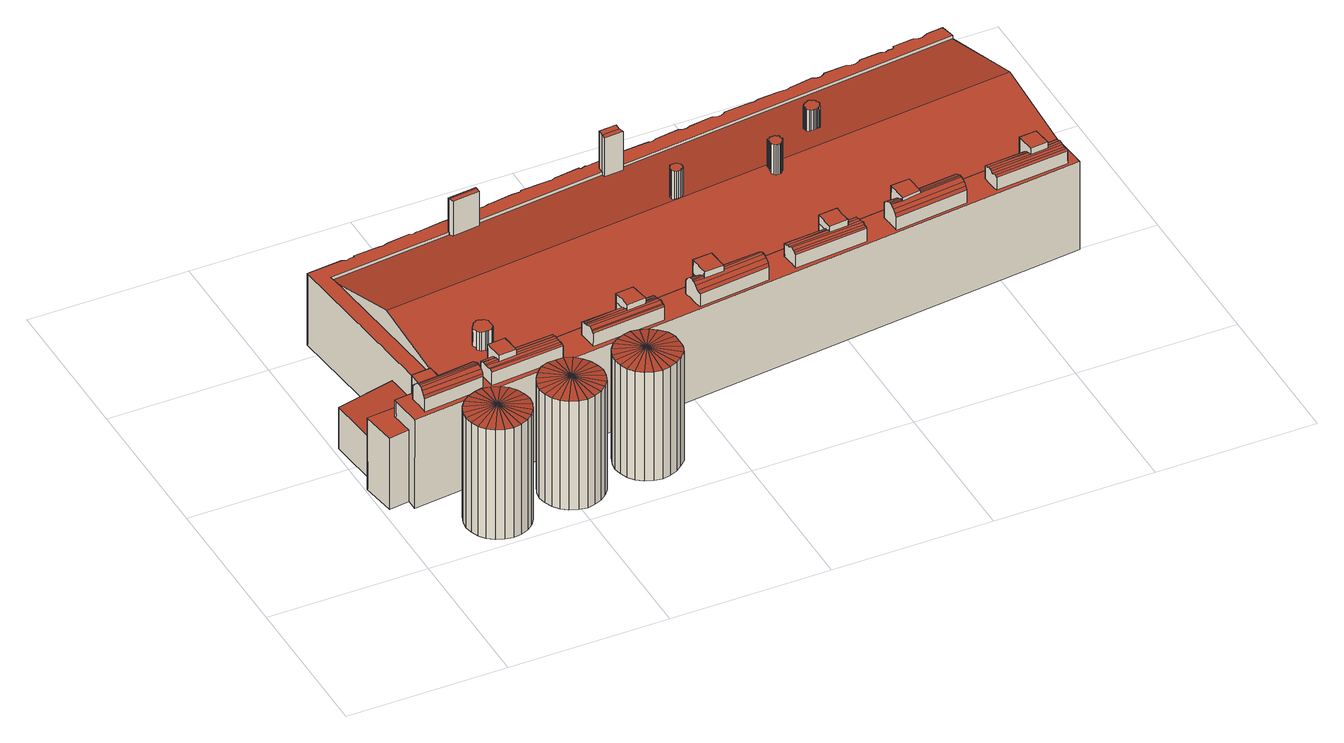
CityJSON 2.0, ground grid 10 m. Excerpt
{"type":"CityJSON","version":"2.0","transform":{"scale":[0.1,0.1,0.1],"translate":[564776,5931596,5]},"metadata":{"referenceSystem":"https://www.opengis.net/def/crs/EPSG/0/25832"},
"CityObjects":{
"building1":{"type":"Building","attributes":{"Grundfläche 2D":12.49,"Grundhöhe NN":5.51},"geometry":[{"type":"Solid","lod":"3","boundaries":[[[[0,1,2]],[[3,0,2]],[[1,4,2]],[[4,5,2]],[[5,6,2]],[[6,7,2]],[[7,8,2]],[[8,9,2]],[[9,10,2]],[[10,11,2]],[[11,12,2]],[[12,13,2]],[[13,14,2]],[[14,15,2]],[[15,16,2]],[[16,17,2]],[[17,18,2]],[[18,19,2]],[[19,20,2]],[[20,21,2]],[[21,22,2]],[[22,23,2]],[[23,24,2]],[[24,3,2]],[[25,1,0,26]],[[27,4,1,25]],[[28,5,4,27]],[[29,6,5,28]],[[30,7,6,29]],[[31,8,7,30]],[[32,9,8,31]],[[33,10,9,32]],[[34,11,10,33]],[[35,12,11,34]],[[36,13,12,35]],[[37,14,13,36]],[[38,15,14,37]],[[39,16,15,38]],[[40,17,16,39]],[[41,18,17,40]],[[42,19,18,41]],[[43,20,19,42]],[[26,0,3,44]],[[45,21,20,43]],[[46,22,21,45]],[[47,23,22,46]],[[48,24,23,47]],[[44,3,24,48]],[[38,37,36,35,34,33,32,31,30,29,28,27,25,26,44,48,47,46,45,43,42,41,40,39]]]],"semantics":{"surfaces":[{"type":"RoofSurface"},{"type":"WallSurface"},{"type":"GroundSurface"}],"values":[[0,0,0,0,0,0,0,0,0,0,0,0,0,0,0,0,0,0,0,0,0,0,0,0,1,1,1,1,1,1,1,1,1,1,1,1,1,1,1,1,1,1,1,1,1,1,1,1,2]]}}]},
"building2":{"type":"Building","attributes":{"Grundfläche 2D":12.49,"Grundhöhe NN":5.58},"geometry":[{"type":"Solid","lod":"3","boundaries":[[[[49,50,51]],[[51,50,52]],[[53,50,49]],[[54,50,53]],[[55,50,54]],[[56,50,55]],[[57,50,56]],[[58,50,57]],[[59,50,58]],[[60,50,59]],[[61,50,60]],[[62,50,61]],[[63,50,62]],[[64,50,63]],[[65,50,64]],[[66,50,65]],[[67,50,66]],[[68,50,67]],[[69,50,68]],[[70,50,69]],[[71,50,70]],[[72,50,71]],[[73,50,72]],[[52,50,73]],[[51,74,75,49]],[[49,75,76,53]],[[53,76,77,54]],[[54,77,78,55]],[[55,78,79,56]],[[56,79,80,57]],[[57,80,81,58]],[[58,81,82,59]],[[59,82,83,60]],[[60,83,84,61]],[[61,84,85,62]],[[62,85,86,63]],[[63,86,87,64]],[[64,87,88,65]],[[65,88,89,66]],[[66,89,90,67]],[[67,90,91,68]],[[68,91,92,69]],[[52,93,74,51]],[[69,92,94,70]],[[70,94,95,71]],[[71,95,96,72]],[[72,96,97,73]],[[73,97,93,52]],[[88,87,86,85,84,83,82,81,80,79,78,77,76,75,74,93,97,96,95,94,92,91,90,89]]]],"semantics":{"surfaces":[{"type":"RoofSurface"},{"type":"WallSurface"},{"type":"GroundSurface"}],"values":[[0,0,0,0,0,0,0,0,0,0,0,0,0,0,0,0,0,0,0,0,0,0,0,0,1,1,1,1,1,1,1,1,1,1,1,1,1,1,1,1,1,1,1,1,1,1,1,1,2]]}}]},
"building3":{"type":"Building","attributes":{"Grundfläche 2D":12.49,"Grundhöhe NN":5.56},"geometry":[{"type":"Solid","lod":"3","boundaries":[[[[98,99,100]],[[100,99,101]],[[102,99,98]],[[103,99,102]],[[104,99,103]],[[105,99,104]],[[106,99,105]],[[107,99,106]],[[108,99,107]],[[109,99,108]],[[110,99,109]],[[111,99,110]],[[112,99,111]],[[113,99,112]],[[114,99,113]],[[115,99,114]],[[116,99,115]],[[117,99,116]],[[118,99,117]],[[119,99,118]],[[120,99,119]],[[121,99,120]],[[122,99,121]],[[101,99,122]],[[123,98,100,124]],[[125,102,98,123]],[[126,103,102,125]],[[127,104,103,126]],[[128,105,104,127]],[[129,106,105,128]],[[130,107,106,129]],[[131,108,107,130]],[[132,109,108,131]],[[133,110,109,132]],[[134,111,110,133]],[[135,112,111,134]],[[136,113,112,135]],[[137,114,113,136]],[[115,114,137,138,139]],[[116,115,139,138,140]],[[141,117,116,140]],[[142,118,117,141]],[[124,100,101,143]],[[144,119,118,142]],[[145,120,119,144]],[[146,121,120,145]],[[147,122,121,146]],[[143,101,122,147]],[[141,140,138,137,136,135,134,133,132,131,130,129,128,127,126,125,123,124,143,147,146,145,144,142]]]],"semantics":{"surfaces":[{"type":"RoofSurface"},{"type":"WallSurface"},{"type":"GroundSurface"}],"values":[[0,0,0,0,0,0,0,0,0,0,0,0,0,0,0,0,0,0,0,0,0,0,0,0,1,1,1,1,1,1,1,1,1,1,1,1,1,1,1,1,1,1,1,1,1,1,1,1,2]]}}]},
"building4":{"type":"Building","attributes":{"Grundfläche 2D":674.85,"Grundhöhe NN":5.56},"children":["building4-1","building4-2","building4-3","building4-4","building4-5","building4-6","building4-7","building4-8","building4-9","building4-10","building4-11","building4-12","building4-13","building4-14","building4-15","building4-16","building4-17","building4-18","building4-19","building4-20","building4-21","building4-22"],"geometry":[{"type":"Solid","lod":"3","boundaries":[[[[148,149,150,151]],[[152,153,154,155,156]],[[153,152,157,158,159,160,161,162,163]],[[154,163,164,165,166,167,168,169,170,171,172,173,174,175,176,177,178,179,180,181,182,183,184,185,186,187,188,189,190,191,192,193,194,195,196,197,198,199,200,201,202,203,204,205,206,207,208,209,210,211,212,213,214,215,216,217,218,219,220,221,222,223,224,225,226,227,228,229,230,231,232,233,234,235,236,237,238,239,240,241,242,243,244,245,246,247,248,249,250,251,252,253,254,255,256,257,258,259,260,261,262,263,264,265,266,267,268,269,270,271,272,273,274]],[[275,276,277,278]],[[279,150,149,280]],[[271,270,151,150,279,281]],[[148,151,270,269]],[[268,282,280,149,148,269]],[[283,275,278,284]],[[285,276,275,283]],[[163,154,153]],[[286,157,152,156,287]],[[288,172,171,289]],[[290,173,172,288]],[[291,174,173,290]],[[292,175,174,291]],[[293,176,175,292]],[[294,295,178,177,176,293]],[[296,179,178,295]],[[297,180,179,296]],[[298,181,180,297]],[[299,182,181,298]],[[300,183,182,299]],[[301,184,183,300]],[[302,185,184,301]],[[303,186,185,302]],[[304,187,186,303]],[[305,188,187,304]],[[306,189,188,305]],[[307,190,189,306]],[[308,191,190,307]],[[309,192,191,308]],[[310,193,192,309]],[[311,194,193,310]],[[312,195,194,311]],[[313,196,195,312]],[[314,197,196,313]],[[315,198,197,314]],[[316,199,198,315]],[[317,200,199,316]],[[318,201,200,317]],[[319,202,201,318]],[[320,203,202,319]],[[321,204,203,320]],[[322,205,204,321]],[[323,206,205,322]],[[324,207,206,323]],[[325,208,207,324]],[[326,209,208,325]],[[327,210,209,326]],[[328,211,210,327]],[[329,212,211,328]],[[330,213,212,329]],[[331,214,213,330]],[[332,215,214,331]],[[333,216,215,332]],[[334,217,216,333]],[[335,218,217,334]],[[336,219,218,335]],[[337,220,219,336]],[[338,221,220,337]],[[339,222,221,338]],[[340,223,222,339]],[[341,224,223,340]],[[342,225,224,341]],[[343,226,225,342]],[[344,227,226,343]],[[345,228,227,344]],[[346,229,228,345]],[[347,230,229,346]],[[348,231,230,347]],[[349,350,233,232,231,348]],[[351,234,233,350]],[[352,353,236,235,234,351]],[[354,355,238,237,236,353]],[[356,239,238,355]],[[357,240,239,356]],[[358,241,240,357]],[[359,242,241,358]],[[360,243,242,359]],[[361,244,243,360]],[[362,245,244,361]],[[363,246,245,362]],[[364,247,246,363]],[[365,248,247,364]],[[366,249,248,365]],[[367,250,249,366]],[[368,251,250,367]],[[369,252,251,368]],[[370,253,252,369]],[[371,254,253,370]],[[372,255,254,371]],[[373,256,255,372]],[[374,257,256,373]],[[375,376,259,258,257,374]],[[377,260,259,376]],[[378,261,260,377]],[[379,262,261,378]],[[380,263,262,379]],[[381,264,263,380]],[[278,277,265,264,381,284]],[[285,382,266,265,277,276]],[[383,267,266,382]],[[282,268,267,383]],[[384,272,271,281]],[[273,272,384,287,156]],[[274,273,156,155]],[[274,155,154]],[[163,162,164]],[[161,160,159,158,157,169,168,167,166,165,164,162]],[[170,169,157,286,385]],[[289,171,170,385]],[[284,381,380,379,378,377,376,375,374,373,372,371,370,369,368,367,366,365,364,363,362,361,360,359,358,357,356,355,354,353,352,351,350,349,348,347,346,345,344,343,342,341,340,339,338,337,336,335,334,333,332,331,330,329,328,327,326,325,324,323,322,321,320,319,318,317,316,315,314,313,312,311,310,309,308,307,306,305,304,303,302,301,300,299,298,297,296,295,294,293,292,291,290,288,289,385,286,287,384,281,279,280,282,383,382,285,283]]]],"semantics":{"surfaces":[{"type":"RoofSurface"},{"type":"WallSurface"},{"type":"GroundSurface"}],"values":[[0,0,0,0,0,1,1,1,1,1,1,1,1,1,1,1,1,1,1,1,1,1,1,1,1,1,1,1,1,1,1,1,1,1,1,1,1,1,1,1,1,1,1,1,1,1,1,1,1,1,1,1,1,1,1,1,1,1,1,1,1,1,1,1,1,1,1,1,1,1,1,1,1,1,1,1,1,1,1,1,1,1,1,1,1,1,1,1,1,1,1,1,1,1,1,1,1,1,1,1,1,1,1,1,1,1,1,1,1,1,1,1,1,2]]}}]},
"building4-1":{"type":"BuildingInstallation","attributes":{"relationToConstruction":"outside"},"parents":["building4"],"geometry":[{"type":"MultiSurface","lod":"3","boundaries":[[[386,387,388,389]],[[390,388,387,391]],[[390,392,393,394,395,396,397,389,388]],[[386,389,397,398]],[[399,400,401,402,403,391,387,386,398]]],"semantics":{"surfaces":[{"type":"RoofSurface"},{"type":"WallSurface"}],"values":[0,1,1,1,1]}}]},
"building4-2":{"type":"BuildingInstallation","attributes":{"relationToConstruction":"outside"},"parents":["building4"],"geometry":[{"type":"MultiSurface","lod":"3","boundaries":[[[404,405,406,407]],[[408,405,404,409]],[[410,411,412,413,414,415,416,406,405]],[[417,405,408]],[[410,405,417]],[[407,406,416,418]],[[419,420,421,422,423,424,404,407,418]],[[409,404,424,425]]],"semantics":{"surfaces":[{"type":"RoofSurface"},{"type":"WallSurface"}],"values":[0,1,1,1,1,1,1,1]}}]},
"building4-3":{"type":"BuildingInstallation","attributes":{"relationToConstruction":"outside"},"parents":["building4"],"geometry":[{"type":"MultiSurface","lod":"3","boundaries":[[[426,427,428,429]],[[430,431,432,426,429,433]],[[434,435,436,437,428,427]],[[429,428,437,433]]],"semantics":{"surfaces":[{"type":"RoofSurface"},{"type":"WallSurface"}],"values":[0,1,1,1]}}]},
"building4-4":{"type":"BuildingInstallation","attributes":{"relationToConstruction":"outside"},"parents":["building4"],"geometry":[{"type":"MultiSurface","lod":"3","boundaries":[[[438,439,440,441]],[[442,443,444,445,446]],[[447,448,449,440,439]],[[450,442,446,451]],[[452,453,448,447]],[[454,455,450,456]],[[450,451,456]],[[457,458,459,460]],[[459,461,462,460]],[[461,463,464,462]],[[465,466,467,468,458,457]],[[455,454,466,465]],[[453,452,468,467]],[[441,469,470,438]],[[439,438,470,471,472,473,474,475,476,463,461,459,458,468,452,447]],[[463,476,477,464]],[[464,477,478,479,480,481,482,483,443,442,450,455,465,457,460,462]],[[443,483,484,444]],[[444,484,485,486]],[[487,486,485,488]],[[441,487,488,469]]],"semantics":{"surfaces":[{"type":"RoofSurface"},{"type":"WallSurface"}],"values":[0,0,0,0,0,0,0,0,0,0,0,0,0,1,1,1,1,1,1,1,1]}}]},
"building4-5":{"type":"BuildingInstallation","attributes":{"relationToConstruction":"outside"},"parents":["building4"],"geometry":[{"type":"MultiSurface","lod":"3","boundaries":[[[489,490,491,492]],[[493,494,495,496]],[[497,498,490,489]],[[499,500,494,493,501]],[[502,503,498,497]],[[504,505,503,502]],[[506,507,500,499,508]],[[506,509,505,504,510,511,507]],[[511,510,512,513]],[[514,492,491,515]],[[495,516,517,496]],[[512,518,519,513]],[[517,520,521,522]],[[523,522,521,524]],[[515,523,524,525]],[[515,525,526,514]],[[514,526,527,528,529,530,531,532,533,534,518,512,510,504,502,497,489,492]],[[518,534,535,519]],[[519,535,536,537,538,539,516,495,494,500,507,511,513]],[[516,539,520,517]]],"semantics":{"surfaces":[{"type":"RoofSurface"},{"type":"WallSurface"}],"values":[0,0,0,0,0,0,0,0,0,0,0,0,1,1,1,1,1,1,1,1]}}]},
"building4-6":{"type":"BuildingInstallation","attributes":{"relationToConstruction":"outside"},"parents":["building4"],"geometry":[{"type":"MultiSurface","lod":"3","boundaries":[[[540,541,542,543]],[[544,545,546,547,548,549,550,551,552,542,541,553]],[[554,543,542,552]],[[554,555,556,557,558,559,560,561,562,540,543]],[[541,540,562,553]]],"semantics":{"surfaces":[{"type":"RoofSurface"},{"type":"WallSurface"}],"values":[0,1,1,1,1]}}]},
"building4-7":{"type":"BuildingInstallation","attributes":{"relationToConstruction":"outside"},"parents":["building4"],"geometry":[{"type":"MultiSurface","lod":"3","boundaries":[[[563,564,565,566,567]],[[466,565,564,467]],[[466,454,456,451,566,565]],[[446,566,451]],[[445,444,486,566,446]],[[566,486,487,567]],[[567,487,441,440,449,448,453,467,564,563]]],"semantics":{"surfaces":[{"type":"RoofSurface"},{"type":"WallSurface"}],"values":[0,1,1,1,1,1,1]}}]},
"building4-8":{"type":"BuildingInstallation","attributes":{"relationToConstruction":"outside"},"parents":["building4"],"geometry":[{"type":"MultiSurface","lod":"3","boundaries":[[[568,569,570,571]],[[509,569,568,505]],[[499,501,493,496,517,522,570,569]],[[506,508,499,569,509]],[[570,522,523,571]],[[515,491,490,498,568,571,523]],[[505,568,498,503]]],"semantics":{"surfaces":[{"type":"RoofSurface"},{"type":"WallSurface"}],"values":[0,1,1,1,1,1,1]}}]},
"building4-9":{"type":"BuildingInstallation","attributes":{"relationToConstruction":"outside"},"parents":["building4"],"geometry":[{"type":"MultiSurface","lod":"3","boundaries":[[[572,427,426,573,574,575]],[[575,574,576,577]],[[577,576,578,579]],[[580,581,582]],[[583,581,580]],[[578,581,583,580,582,579]],[[431,584,585,432]],[[573,426,432,585]],[[434,586,587,435]],[[427,572,586,434]],[[582,581,588,589]],[[589,588,590,591]],[[431,430,592,584]],[[584,592,593,594,595,596,597,598,599,600,590,588,581,578,576,574,573,585]],[[601,591,590,600]],[[589,591,601,602,603,604,587,586,572,575,577,579,582]],[[587,604,436,435]]],"semantics":{"surfaces":[{"type":"RoofSurface"},{"type":"WallSurface"}],"values":[0,0,0,0,0,0,0,0,0,0,0,0,1,1,1,1,1]}}]},
"building4-10":{"type":"BuildingInstallation","attributes":{"relationToConstruction":"outside"},"parents":["building4"],"geometry":[{"type":"MultiSurface","lod":"3","boundaries":[[[420,605,606,421]],[[607,422,421,606]],[[608,609,414,413]],[[411,610,608,413,412]],[[611,423,422,607]],[[410,612,610,411]],[[613,424,423,611]],[[614,425,424,613]],[[615,616,417,408]],[[616,612,410,417]],[[615,408,409,614,617,618]],[[614,409,425]],[[617,619,620,618]],[[620,619,621,622]],[[623,605,420,419]],[[605,623,624,625,626,627,628,629,630,621,619,617,614,613,611,607,606]],[[621,630,631,622]],[[622,631,632,633,634,635,636,637,638,609,608,610,612,616,615,618,620]],[[609,638,415,414]]],"semantics":{"surfaces":[{"type":"RoofSurface"},{"type":"WallSurface"}],"values":[0,0,0,0,0,0,0,0,0,0,0,0,0,0,1,1,1,1,1]}}]},
"building4-11":{"type":"BuildingInstallation","attributes":{"relationToConstruction":"outside"},"parents":["building4"],"geometry":[{"type":"MultiSurface","lod":"3","boundaries":[[[639,640,641,642]],[[643,644,645,646]],[[647,648,639,642]],[[649,650,648,647]],[[651,652,653,654]],[[653,644,643,654]],[[655,656,657,658]],[[657,659,660,658]],[[659,661,662,660]],[[663,664,665,666,656,655]],[[652,651,664,663]],[[650,649,666,665]],[[640,667,668,641]],[[641,668,669,670,671,672,673,674,661,659,657,656,666,649,647,642]],[[661,674,675,662]],[[662,675,676,677,678,679,680,681,645,644,653,652,663,655,658,660]],[[645,681,682,646]],[[683,646,682,684]],[[685,683,684,686]],[[640,685,686,667]]],"semantics":{"surfaces":[{"type":"RoofSurface"},{"type":"WallSurface"}],"values":[0,0,0,0,0,0,0,0,0,0,0,0,1,1,1,1,1,1,1,1]}}]},
"building4-12":{"type":"BuildingInstallation","attributes":{"relationToConstruction":"outside"},"parents":["building4"],"geometry":[{"type":"MultiSurface","lod":"3","boundaries":[[[687,688,401,400]],[[689,690,395,394]],[[691,402,401,688]],[[393,692,689,394]],[[693,403,402,691]],[[392,694,692,393]],[[695,696,697,698]],[[697,699,700,698]],[[699,701,702,700]],[[703,390,391,704,696,695]],[[694,392,390,703]],[[403,693,704,391]],[[400,399,705,687]],[[687,705,706,707,708,709,710,711,701,699,697,696,704,693,691,688]],[[712,702,701,711]],[[702,712,713,714,715,716,717,718,690,689,692,694,703,695,698,700]],[[690,718,396,395]]],"semantics":{"surfaces":[{"type":"RoofSurface"},{"type":"WallSurface"}],"values":[0,0,0,0,0,0,0,0,0,0,0,0,1,1,1,1,1]}}]},
"building4-13":{"type":"BuildingInstallation","attributes":{"relationToConstruction":"outside"},"parents":["building4"],"geometry":[{"type":"MultiSurface","lod":"3","boundaries":[[[719,720,546,545]],[[559,721,722,723,724,560]],[[725,548,547,720]],[[557,726,721,559,558]],[[720,547,546]],[[727,550,549,548,725]],[[728,726,557,556]],[[729,551,550,727]],[[555,730,728,556]],[[551,729,731,552]],[[732,730,555,554]],[[733,734,735,736]],[[552,731,734,733,732,554]],[[735,737,738,736]],[[545,544,739,719]],[[719,739,740,741,742,743,744,745,737,735,734,731,729,727,725,720]],[[737,745,746,738]],[[732,733,736,738,746,747,748,749,750,751,752,753,722,721,726,728,730]],[[724,723,722,753,561,560]]],"semantics":{"surfaces":[{"type":"RoofSurface"},{"type":"WallSurface"}],"values":[0,0,0,0,0,0,0,0,0,0,0,0,0,0,1,1,1,1,1]}}]},
"building4-14":{"type":"BuildingInstallation","attributes":{"relationToConstruction":"outside"},"parents":["building4"],"geometry":[{"type":"MultiSurface","lod":"3","boundaries":[[[754,755,756,757,758]],[[664,755,754,665]],[[651,654,643,646,683,757,756,755,664]],[[757,683,685,758]],[[640,639,648,650,665,754,758,685]]],"semantics":{"surfaces":[{"type":"RoofSurface"},{"type":"WallSurface"}],"values":[0,1,1,1,1]}}]},
"building4-15":{"type":"BuildingInstallation","attributes":{"relationToConstruction":"outside"},"parents":["building4"],"geometry":[{"type":"MultiSurface","lod":"3","boundaries":[[[759,760,761,762,763,764,765,766,767,768,769,770,771,772,773,774,775,776,777,778,779,780,781,782,783]],[[784,768,767,785]],[[786,769,768,784]],[[787,770,769,786]],[[788,771,770,787]],[[789,772,771,788]],[[790,773,772,789]],[[791,774,773,790]],[[792,775,774,791]],[[793,776,775,792]],[[794,777,776,793]],[[795,778,777,794]],[[796,779,778,795]],[[797,780,779,796]],[[798,781,780,797]],[[799,782,781,798]],[[800,783,782,799]],[[801,759,783,800]],[[802,760,759,801]],[[803,761,760,802]],[[804,762,761,803]],[[805,763,762,804]],[[806,764,763,805]],[[807,765,764,806]],[[808,766,765,807]],[[785,767,766,808]]],"semantics":{"surfaces":[{"type":"RoofSurface"},{"type":"WallSurface"}],"values":[0,1,1,1,1,1,1,1,1,1,1,1,1,1,1,1,1,1,1,1,1,1,1,1,1,1]}}]},
"building4-16":{"type":"BuildingInstallation","attributes":{"relationToConstruction":"outside"},"parents":["building4"],"geometry":[{"type":"MultiSurface","lod":"3","boundaries":[[[809,810,811,812,813,814,815,816,817,818,819,820,821,822,823,824,825,826,827,828,829,830,831,832,833]],[[834,818,817,835]],[[836,816,815,837]],[[835,817,816,836]],[[838,819,818,834]],[[839,820,819,838]],[[840,821,820,839]],[[841,822,821,840]],[[842,823,822,841]],[[843,824,823,842]],[[844,825,824,843]],[[845,826,825,844]],[[846,827,826,845]],[[847,828,827,846]],[[848,829,828,847]],[[849,830,829,848]],[[850,831,830,849]],[[851,832,831,850]],[[852,833,832,851]],[[853,809,833,852]],[[854,810,809,853]],[[855,811,810,854]],[[856,812,811,855]],[[857,813,812,856]],[[858,814,813,857]],[[837,815,814,858]]],"semantics":{"surfaces":[{"type":"RoofSurface"},{"type":"WallSurface"}],"values":[0,1,1,1,1,1,1,1,1,1,1,1,1,1,1,1,1,1,1,1,1,1,1,1,1,1]}}]},
"building4-17":{"type":"BuildingInstallation","attributes":{"relationToConstruction":"outside"},"parents":["building4"],"geometry":[{"type":"MultiSurface","lod":"3","boundaries":[[[859,860,861,862,863]],[[159,864,862,861,167]],[[865,859,863,862,864,866]],[[865,158,168,860,859]],[[168,158,159,167]]],"semantics":{"surfaces":[{"type":"RoofSurface"},{"type":"WallSurface"}],"values":[0,1,1,1,1]}}]},
"building4-18":{"type":"BuildingInstallation","attributes":{"relationToConstruction":"outside"},"parents":["building4"],"geometry":[{"type":"MultiSurface","lod":"3","boundaries":[[[867,868,869,870,871,872,873,874,875,876,877,878,879,880,881,882,883,884,885,886,887,888]],[[889,874,873,890]],[[891,872,871,892]],[[890,873,872,891]],[[893,875,874,889]],[[894,876,875,893]],[[895,877,876,894]],[[896,878,877,895]],[[897,879,878,896]],[[898,880,879,897]],[[899,881,880,898]],[[900,882,881,899]],[[901,883,882,900]],[[902,884,883,901]],[[903,885,884,902]],[[904,886,885,903]],[[905,887,886,904]],[[906,888,887,905]],[[907,867,888,906]],[[908,868,867,907]],[[909,869,868,908]],[[910,870,869,909]],[[892,871,870,910]]],"semantics":{"surfaces":[{"type":"RoofSurface"},{"type":"WallSurface"}],"values":[0,1,1,1,1,1,1,1,1,1,1,1,1,1,1,1,1,1,1,1,1,1,1]}}]},
"building4-19":{"type":"BuildingInstallation","attributes":{"relationToConstruction":"outside"},"parents":["building4"],"geometry":[{"type":"MultiSurface","lod":"3","boundaries":[[[911,912,913,914]],[[161,915,911,914,165]],[[916,912,911,915]],[[916,160,166,913,912]],[[166,160,161,165]]],"semantics":{"surfaces":[{"type":"RoofSurface"},{"type":"WallSurface"}],"values":[0,1,1,1,1]}}]},
"building4-20":{"type":"BuildingInstallation","attributes":{"relationToConstruction":"outside"},"parents":["building4"],"geometry":[{"type":"MultiSurface","lod":"3","boundaries":[[[917,918,919,920,921,922,923,924,925,926,927,928,929,930,931,932,933,934,935,936,937,938,939,940]],[[941,924,923,942]],[[943,922,921,944]],[[942,923,922,943]],[[945,925,924,941]],[[946,926,925,945]],[[947,927,926,946]],[[948,928,927,947]],[[949,929,928,948]],[[950,930,929,949]],[[951,931,930,950]],[[952,932,931,951]],[[953,933,932,952]],[[954,934,933,953]],[[955,935,934,954]],[[956,936,935,955]],[[957,937,936,956]],[[958,938,937,957]],[[959,939,938,958]],[[960,940,939,959]],[[961,917,940,960]],[[962,918,917,961]],[[963,919,918,962]],[[964,920,919,963]],[[944,921,920,964]]],"semantics":{"surfaces":[{"type":"RoofSurface"},{"type":"WallSurface"}],"values":[0,1,1,1,1,1,1,1,1,1,1,1,1,1,1,1,1,1,1,1,1,1,1,1,1]}}]},
"building4-21":{"type":"BuildingInstallation","attributes":{"relationToConstruction":"outside"},"parents":["building4"],"geometry":[{"type":"MultiSurface","lod":"3","boundaries":[[[860,965,966,861]],[[860,168,967,965]],[[968,966,965,967]],[[966,968,167,861]]],"semantics":{"surfaces":[{"type":"RoofSurface"},{"type":"WallSurface"}],"values":[0,1,1,1]}}]},
"building4-22":{"type":"BuildingInstallation","attributes":{"relationToConstruction":"outside"},"parents":["building4"],"geometry":[{"type":"MultiSurface","lod":"3","boundaries":[[[913,969,970,914]],[[913,166,971,969]],[[972,970,969,971]],[[970,972,165,914]]],"semantics":{"surfaces":[{"type":"RoofSurface"},{"type":"WallSurface"}],"values":[0,1,1,1]}}]}
},
"vertices":[
[41,10,82],[45,7,82],[55,24,85],[38,14,82],[50,5,82],[55,4,82],[60,5,82],[65,7,82],[69,10,82],[72,14,82],[74,19,82],[75,24,82],[74,29,82],[72,34,82],[69,38,82],[65,41,82],[60,43,82],[55,44,82],[50,43,82],[45,41,82],[41,38,82],[38,34,82],[36,29,82],[35,24,82],[36,19,82],[45,7,5],[41,10,5],[50,5,5],[55,4,5],[60,5,5],[65,7,5],[69,10,5],[72,14,5],[74,19,5],[75,24,5],[74,29,5],[72,34,5],[69,38,5],[65,41,5],[60,43,5],[55,44,5],[50,43,5],[45,41,5],[41,38,5],[38,14,5],[38,34,5],[36,29,5],[35,24,5],[36,19,5],
[93,12,82],[103,29,85],[89,15,82],[86,19,82],[98,10,82],[103,9,82],[108,10,82],[113,12,82],[117,15,82],[120,19,82],[122,24,82],[123,29,82],[122,34,82],[120,39,82],[117,43,82],[113,47,82],[108,49,82],[103,49,82],[98,49,82],[93,47,82],[89,43,82],[86,39,82],[84,34,82],[83,29,82],[84,24,82],[89,15,6],[93,12,6],[98,10,6],[103,9,6],[108,10,6],[113,12,6],[117,15,6],[120,19,6],[122,24,6],[123,29,6],[122,34,6],[120,39,6],[117,43,6],[113,47,6],[108,49,6],[103,49,6],[98,49,6],[93,47,6],[89,43,6],[86,19,6],[86,39,6],[84,34,6],[83,29,6],[84,24,6],
[142,17,82],[152,34,85],[138,20,82],[135,24,82],[147,15,82],[152,14,82],[157,15,82],[162,17,82],[166,20,82],[170,24,82],[172,29,82],[172,34,82],[172,39,82],[170,44,82],[166,48,82],[162,51,82],[157,53,82],[152,54,82],[147,53,82],[142,51,82],[138,48,82],[135,44,82],[133,39,82],[132,34,82],[133,29,82],[142,17,6],[138,20,6],[147,15,6],[152,14,6],[157,15,6],[162,17,6],[166,20,6],[170,24,6],[172,29,6],[172,34,6],[172,39,6],[170,44,6],[166,48,6],[162,51,6],[157,53,6],[152,54,6],[152,54,76],[147,53,6],[142,51,6],[138,48,6],[135,24,6],[135,44,6],[133,39,6],[132,34,6],[133,29,6],
[15,72,68],[17,51,68],[451,98,68],[449,119,68],[450,184,71],[45,143,71],[51,89,56],[52,82,54],[456,125,54],[445,245,54],[227,221,54],[216,220,54],[134,211,54],[116,209,54],[39,201,54],[40,194,56],[39,201,56],[116,209,56],[134,211,56],[216,220,56],[227,221,56],[445,245,56],[443,254,56],[433,253,56],[431,252,56],[429,251,56],[426,251,56],[424,252,56],[423,252,56],[412,251,56],[411,251,56],[410,249,56],[407,249,56],[405,248,56],[402,249,56],[401,249,56],[389,248,56],[388,247,56],[385,246,56],[383,246,56],[380,247,56],[379,247,56],[366,246,56],[365,245,56],[363,244,56],[360,244,56],[358,245,56],[357,245,56],[345,243,56],[344,243,56],[341,242,56],[339,242,56],[336,242,56],[323,241,56],[320,240,56],[318,240,56],[315,240,56],[301,239,56],[300,238,56],[298,237,56],[295,237,56],[293,238,56],[292,238,56],[279,236,56],[278,236,56],[276,235,56],[273,235,56],[271,236,56],[256,234,56],[254,233,56],[253,233,56],[251,233,56],[249,233,56],[235,232,56],[234,231,56],[232,231,56],[229,230,56],[227,231,56],[212,229,56],[210,229,56],[207,228,56],[206,229,56],[190,227,56],[188,226,56],[187,226,56],[185,226,56],[184,226,56],[183,226,56],[168,225,56],[168,224,56],[166,224,56],[163,224,56],[162,224,56],[148,222,56],[147,222,56],[144,221,56],[142,221,56],[139,221,56],[125,220,56],[122,219,56],[119,219,56],[117,219,56],[102,217,56],[100,217,56],[97,216,56],[95,217,56],[81,215,56],[78,214,56],[75,214,56],[74,214,56],[73,214,56],[59,213,56],[59,212,56],[56,212,56],[54,211,56],[51,212,56],[29,210,56],[42,82,56],[1,78,56],[4,56,56],[17,58,56],[15,72,56],[449,119,56],[450,115,56],[457,116,56],[456,125,56],[52,82,56],[3,118,35],[7,78,35],[42,82,39],[38,122,39],[451,98,6],[17,51,6],[450,115,6],[17,58,6],[3,118,6],[38,122,6],[7,78,6],[445,245,6],[456,125,6],[431,252,6],[433,253,6],[429,251,6],[426,251,6],[424,252,6],[423,252,6],[412,251,6],[411,251,6],[410,249,6],[407,249,6],[405,248,6],[402,249,6],[401,249,6],[389,248,6],[388,247,6],[385,246,6],[383,246,6],[380,247,6],[379,247,6],[366,246,6],[365,245,6],[363,244,6],[360,244,6],[358,245,6],[357,245,6],[345,243,6],[344,243,6],[341,242,6],[339,242,6],[336,242,6],[323,241,6],[320,240,6],[318,240,6],[315,240,6],[301,239,6],[300,238,6],[298,237,6],[295,237,6],[293,238,6],[292,238,6],[279,236,6],[278,236,6],[276,235,6],[273,235,6],[271,236,6],[256,234,6],[254,233,6],[253,233,6],[251,233,6],[249,233,6],[235,232,6],[234,231,6],[232,231,6],[229,230,6],[227,231,6],[212,229,6],[210,229,6],[207,228,6],[206,229,6],[190,227,6],[188,226,6],[187,226,6],[185,226,6],[184,226,6],[183,226,6],[168,225,6],[168,224,6],[166,224,6],[163,224,6],[162,224,6],[148,222,6],[147,222,6],[144,221,6],[142,221,6],[139,221,6],[125,220,6],[122,219,6],[119,219,6],[117,219,6],[102,217,6],[100,217,6],[97,216,6],[95,217,6],[81,215,6],[78,214,6],[75,214,6],[74,214,6],[73,214,6],[59,213,6],[59,212,6],[56,212,6],[54,211,6],[51,212,6],[29,210,6],[1,78,6],[4,56,6],[457,116,6],[443,254,6],
[422,115,83],[423,103,83],[434,104,83],[433,116,83],[434,104,79],[423,103,79],[434,106,79],[434,107,78],[434,109,78],[434,110,77],[434,110,68],[433,116,68],[422,115,68],[422,109,68],[422,109,77],[423,108,78],[423,107,78],[423,105,79],
[339,93,84],[351,95,84],[350,107,84],[338,106,84],[351,95,82],[339,93,82],[351,97,82],[351,100,81],[351,101,80],[350,102,79],[350,103,77],[350,103,68],[350,107,68],[351,96,82],[338,106,68],[338,101,68],[338,101,77],[338,100,79],[338,98,81],[339,96,82],[339,95,82],[339,94,82],
[26,65,81],[39,66,81],[38,74,81],[26,73,81],[26,68,68],[26,68,77],[26,67,79],[26,73,68],[38,68,79],[38,69,77],[38,69,68],[38,74,68],
[134,79,77],[134,77,78],[160,80,78],[160,81,77],[180,81,78],[180,83,77],[171,82,77],[171,81,77],[171,81,78],[134,76,78],[160,78,78],[160,79,78],[180,80,78],[171,80,78],[134,74,79],[160,77,79],[171,77,79],[180,78,79],[171,79,78],[181,75,79],[135,71,79],[135,69,78],[181,73,78],[135,68,78],[181,72,78],[135,67,77],[181,71,77],[180,77,79],[172,76,79],[160,75,79],[134,73,79],[160,81,68],[134,79,68],[134,77,68],[134,74,68],[135,71,68],[135,69,68],[135,68,68],[135,67,68],[181,71,68],[181,72,68],[181,75,68],[180,78,68],[180,80,68],[180,81,68],[180,83,68],[171,82,68],[170,88,68],[170,88,77],[159,87,77],[159,87,68],
[203,84,81],[209,84,81],[209,86,79],[202,86,79],[222,86,81],[248,88,81],[248,90,79],[222,88,79],[203,81,82],[210,82,82],[222,83,82],[249,86,82],[222,84,82],[203,80,82],[210,81,82],[203,79,82],[210,79,82],[222,81,82],[249,84,82],[222,82,82],[222,80,82],[203,76,81],[249,81,81],[203,74,79],[249,79,79],[202,87,77],[209,87,77],[248,91,77],[222,89,77],[204,73,77],[249,78,77],[222,89,68],[221,93,68],[221,93,77],[209,92,77],[209,92,68],[209,87,68],[202,87,68],[202,86,68],[203,84,68],[203,81,68],[203,80,68],[203,79,68],[203,76,68],[203,74,68],[204,73,68],[249,78,68],[249,79,68],[249,86,68],[248,90,68],[248,91,68],
[86,78,83],[75,77,83],[76,65,83],[87,66,83],[76,73,68],[76,73,77],[76,72,77],[76,72,78],[76,70,78],[76,70,79],[76,69,79],[76,67,79],[76,65,79],[75,77,68],[87,66,79],[87,68,79],[87,70,79],[87,71,78],[87,72,78],[87,73,78],[87,74,77],[87,74,68],[86,78,68],
[160,81,83],[160,75,83],[172,76,83],[170,88,83],[159,87,83],
[210,79,86],[222,80,86],[221,93,86],[209,92,86],
[62,69,81],[24,65,81],[25,63,82],[63,66,82],[25,62,82],[63,65,82],[25,60,82],[63,64,82],[39,59,81],[25,58,81],[63,61,81],[27,58,81],[24,68,77],[24,67,79],[62,71,79],[62,71,77],[25,56,79],[63,59,79],[25,55,77],[63,59,77],[24,68,68],[24,67,68],[24,65,68],[25,63,68],[25,62,68],[25,60,68],[25,58,68],[25,56,68],[25,55,68],[63,59,68],[63,64,68],[62,69,68],[62,71,68],
[331,100,77],[331,100,79],[331,98,81],[377,105,79],[377,105,77],[377,103,81],[332,95,82],[378,100,82],[332,94,82],[332,93,82],[378,98,82],[378,99,82],[332,90,81],[378,95,81],[332,88,79],[378,93,79],[332,87,77],[378,92,77],[331,100,68],[331,98,68],[332,95,68],[332,94,68],[332,93,68],[332,90,68],[332,88,68],[332,87,68],[378,92,68],[378,93,68],[378,95,68],[378,98,68],[378,99,68],[378,100,68],[377,103,68],[377,105,68],
[292,94,78],[292,95,77],[266,93,77],[266,92,78],[303,95,78],[312,96,78],[312,97,77],[303,96,77],[266,90,78],[292,93,78],[266,89,79],[292,91,79],[303,92,79],[312,93,79],[312,94,78],[303,94,78],[313,89,79],[267,86,79],[267,84,78],[313,88,78],[267,82,78],[313,86,78],[267,81,77],[313,85,77],[312,91,79],[304,90,79],[292,89,79],[266,87,79],[292,95,68],[266,93,68],[266,92,68],[266,89,68],[267,86,68],[267,84,68],[267,82,68],[267,81,68],[313,85,68],[313,86,68],[313,89,68],[312,93,68],[312,94,68],[312,96,68],[312,97,68],[303,96,68],[303,102,77],[303,102,68],[291,101,77],[291,101,68],
[397,107,77],[397,106,78],[443,110,78],[443,111,77],[397,104,78],[443,108,78],[397,103,79],[443,107,79],[443,103,79],[397,99,79],[397,98,78],[443,102,78],[398,96,78],[444,100,78],[398,95,77],[444,99,77],[443,105,79],[397,101,79],[397,107,68],[397,106,68],[397,103,68],[397,99,68],[397,98,68],[398,96,68],[398,95,68],[444,99,68],[444,100,68],[443,103,68],[443,107,68],[443,108,68],[443,110,68],[443,111,68],
[68,72,77],[68,71,78],[114,75,78],[114,76,77],[105,75,77],[94,74,77],[68,70,78],[114,73,78],[68,68,79],[114,72,79],[68,66,79],[114,70,79],[68,65,79],[114,68,79],[115,67,78],[69,63,78],[69,62,78],[115,65,78],[69,60,77],[115,64,77],[68,72,68],[68,71,68],[68,68,68],[68,65,68],[69,63,68],[69,62,68],[69,60,68],[115,64,68],[115,65,68],[115,67,68],[114,68,68],[114,72,68],[114,73,68],[114,75,68],[114,76,68],
[292,89,83],[304,90,83],[303,96,83],[303,102,83],[291,101,83],
[338,195,80],[338,196,80],[337,197,80],[337,198,80],[336,199,80],[335,199,80],[334,200,80],[333,200,80],[332,199,80],[331,199,80],[330,198,80],[329,197,80],[329,196,80],[329,195,80],[329,194,80],[329,193,80],[330,192,80],[331,191,80],[332,191,80],[333,191,80],[334,191,80],[335,191,80],[336,192,80],[337,192,80],[337,193,80],[331,199,63],[332,199,63],[330,198,64],[329,197,64],[329,196,64],[329,195,64],[329,194,65],[329,193,65],[330,192,65],[331,191,66],[332,191,66],[333,191,66],[334,191,66],[335,191,66],[336,192,66],[337,192,65],[337,193,65],[338,195,65],[338,196,65],[337,197,64],[337,198,64],[336,199,64],[335,199,64],[334,200,63],[333,200,63],
[91,105,72],[91,106,72],[91,107,72],[91,109,72],[90,110,72],[89,111,72],[88,111,72],[86,112,72],[85,112,72],[84,111,72],[83,111,72],[82,110,72],[81,108,72],[80,107,72],[80,106,72],[81,104,72],[81,103,72],[82,102,72],[83,101,72],[85,101,72],[86,101,72],[87,101,72],[89,101,72],[90,102,72],[91,103,72],[84,111,61],[85,112,61],[86,112,61],[88,111,61],[83,111,61],[82,110,61],[81,108,61],[80,107,60],[80,106,60],[81,104,60],[81,103,59],[82,102,59],[83,101,59],[85,101,59],[86,101,58],[87,101,58],[89,101,59],[90,102,59],[91,103,59],[91,105,59],[91,106,60],[91,107,60],[91,109,60],[90,110,61],[89,111,61],
[228,218,82],[227,221,82],[216,220,82],[216,217,82],[218,217,82],[216,217,55],[228,218,55],[218,217,55],
[239,166,90],[239,167,90],[239,168,90],[238,169,90],[237,170,90],[236,170,90],[235,170,90],[234,170,90],[233,170,90],[233,169,90],[232,168,90],[232,167,90],[232,166,90],[232,165,90],[233,164,90],[234,163,90],[235,163,90],[236,163,90],[237,163,90],[237,164,90],[238,164,90],[239,165,90],[234,170,69],[235,170,69],[236,170,69],[237,170,69],[233,170,69],[233,169,69],[232,168,69],[232,167,70],[232,166,70],[232,165,70],[233,164,70],[234,163,71],[235,163,71],[236,163,71],[237,163,71],[237,164,71],[238,164,70],[239,165,70],[239,166,70],[239,167,70],[239,168,69],[238,169,69],
[117,206,79],[134,208,79],[134,211,79],[116,209,79],[117,206,55],[134,208,55],
[299,165,90],[299,166,90],[299,167,90],[298,167,90],[297,168,90],[296,168,90],[295,168,90],[294,168,90],[293,167,90],[292,167,90],[292,166,90],[292,165,90],[292,164,90],[292,163,90],[292,162,90],[293,161,90],[294,160,90],[295,160,90],[296,160,90],[297,160,90],[298,161,90],[299,162,90],[299,163,90],[300,164,90],[294,168,71],[295,168,71],[296,168,71],[297,168,71],[293,167,71],[292,167,70],[292,166,70],[292,165,70],[292,164,70],[292,163,69],[292,162,69],[293,161,69],[294,160,69],[295,160,69],[296,160,69],[297,160,69],[298,161,69],[299,162,69],[299,163,69],[300,164,69],[299,165,70],[299,166,70],[299,167,70],[298,167,70],
[227,225,82],[216,224,82],[227,225,56],[216,224,56],
[134,212,79],[116,210,79],[134,212,56],[116,210,56]
]}
